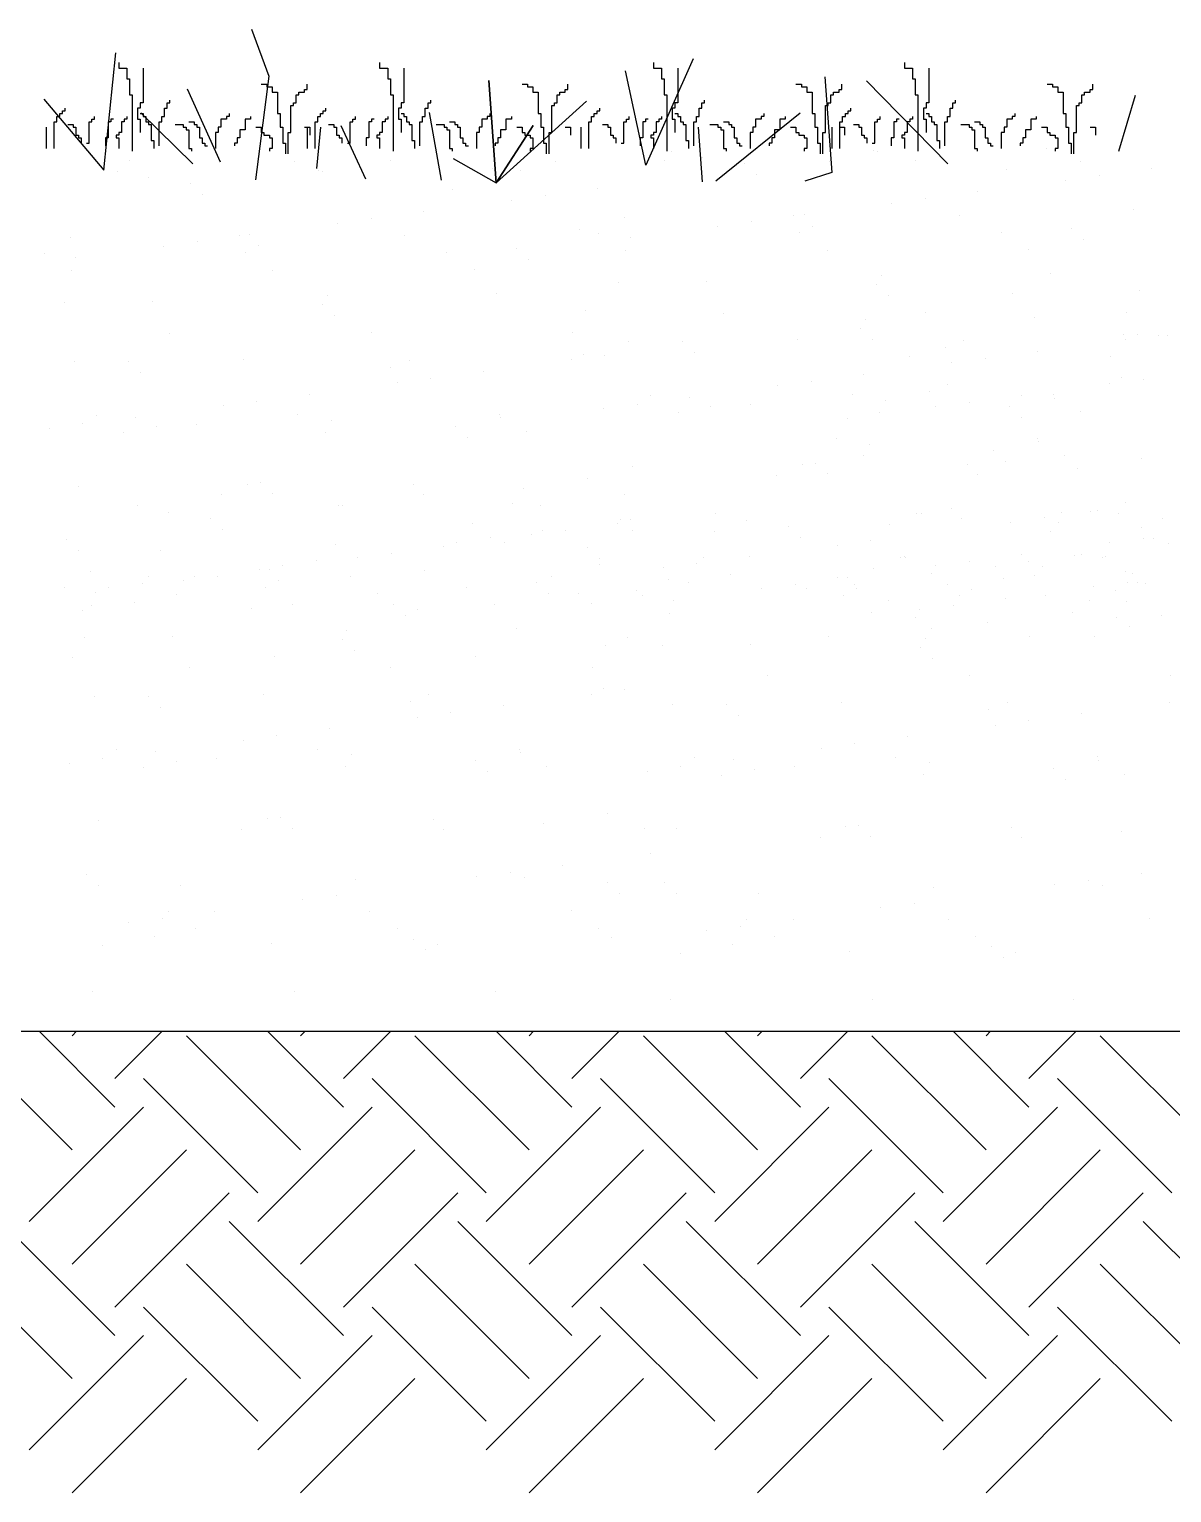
# Model space of a CAD drawing. Extents: x 109 to 4309, y -673 to 2245.
# Drawn here: x 1953.4 to 2306.9, y 578.9 to 1031.8 of the extents above; entities that cross this region are included whole.
import ezdxf

# ---------------------------------------------------------------- set-up
doc = ezdxf.new("R2010")
doc.units = 0
doc.header["$MEASUREMENT"] = 0
for name, color, linetype in [('LEVEL', 2, 'CONTINUOUS'), ('STAIR', 140, 'CONTINUOUS'), ('TREE', 3, 'CONTINUOUS')]:
    doc.layers.add(name, color=color, linetype=linetype)

msp = doc.modelspace()

# ---------------------------------------------------------------- linework, layer by layer
at = {"layer": 'LEVEL'}
for p, q in [((1957.89, 1010.19), (1976.48, 988.19)), ((802.82, 721.74), (2419.1, 721.74))]:
    msp.add_line(p, q, dxfattribs=at)
at = {"layer": 'STAIR'}
for p, q in [((1966.64, 685.01), (1931.29, 720.37)), ((1979.9, 698.27), (1956.43, 721.74)), ((1966.64, 720.37), (1968.01, 721.74)), ((1979.9, 707.11), (1994.53, 721.74)), ((2037.35, 685.01), (2002, 720.37)), ((2050.61, 698.27), (2027.14, 721.74)), ((2037.35, 720.37), (2038.72, 721.74)), ((2050.61, 707.11), (2065.24, 721.74)), ((2108.06, 685.01), (2072.71, 720.37)), ((2121.32, 698.27), (2097.85, 721.74)), ((2108.06, 720.37), (2109.43, 721.74)), ((2121.32, 707.11), (2135.95, 721.74)), ((2178.77, 685.01), (2143.42, 720.37)), ((2192.03, 698.27), (2168.56, 721.74)), ((2178.77, 720.37), (2180.15, 721.74)), ((2192.03, 707.11), (2206.66, 721.74)), ((2249.48, 685.01), (2214.13, 720.37)), ((2262.74, 698.27), (2239.27, 721.74)), ((2249.48, 720.37), (2250.86, 721.74)), ((2262.74, 707.11), (2277.37, 721.74)), ((2320.19, 685.01), (2284.84, 720.37)), ((2024.09, 671.75), (1988.74, 707.11)), ((2094.8, 671.75), (2059.45, 707.11)), ((2165.51, 671.75), (2130.16, 707.11)), ((2236.23, 671.75), (2200.87, 707.11)), ((2306.94, 671.75), (2271.58, 707.11)), ((1953.38, 662.91), (1988.74, 698.27)), ((2024.09, 662.91), (2059.45, 698.27)), ((2094.8, 662.91), (2130.16, 698.27)), ((2165.51, 662.91), (2200.87, 698.27)), ((2236.23, 662.91), (2271.58, 698.27)), ((1966.64, 649.65), (2002, 685.01)), ((2037.35, 649.65), (2072.71, 685.01)), ((2108.06, 649.65), (2143.42, 685.01)), ((2178.77, 649.65), (2214.13, 685.01)), ((2249.48, 649.65), (2284.84, 685.01)), ((1979.9, 636.4), (2015.25, 671.75)), ((2050.61, 636.4), (2085.97, 671.75)), ((2121.32, 636.4), (2156.68, 671.75)), ((2192.03, 636.4), (2227.39, 671.75)), ((2262.74, 636.4), (2298.1, 671.75)), ((1979.9, 627.56), (1944.54, 662.91)), ((2050.61, 627.56), (2015.25, 662.91)), ((2121.32, 627.56), (2085.97, 662.91)), ((2192.03, 627.56), (2156.68, 662.91)), ((2262.74, 627.56), (2227.39, 662.91)), ((2333.45, 627.56), (2298.1, 662.91)), ((1966.64, 614.3), (1931.29, 649.65)), ((2037.35, 614.3), (2002, 649.65)), ((2108.06, 614.3), (2072.71, 649.65)), ((2178.77, 614.3), (2143.42, 649.65)), ((2249.48, 614.3), (2214.13, 649.65)), ((2320.19, 614.3), (2284.84, 649.65)), ((2024.09, 601.04), (1988.74, 636.4)), ((2094.8, 601.04), (2059.45, 636.4)), ((2165.51, 601.04), (2130.16, 636.4)), ((2236.23, 601.04), (2200.87, 636.4)), ((2306.94, 601.04), (2271.58, 636.4)), ((1953.38, 592.2), (1988.74, 627.56)), ((2024.09, 592.2), (2059.45, 627.56)), ((2094.8, 592.2), (2130.16, 627.56)), ((2165.51, 592.2), (2200.87, 627.56)), ((2236.23, 592.2), (2271.58, 627.56)), ((1966.64, 578.94), (2002, 614.3)), ((2037.35, 578.94), (2072.71, 614.3)), ((2108.06, 578.94), (2143.42, 614.3)), ((2178.77, 578.94), (2214.13, 614.3)), ((2249.48, 578.94), (2284.84, 614.3))]:
    msp.add_line(p, q, dxfattribs=at)
at = {"layer": 'TREE'}
for p, q in [((2022.18, 1031.82), (2027.48, 1017.35)), ((1976.48, 988.19), (1980.22, 1024.54)), ((2144.21, 989.73), (2137.85, 1018.98)), ((2158.83, 1022.62), (2144.21, 989.73)), ((2027.48, 1017.35), (2023.44, 985.23)), ((2095.57, 1015.92), (2097.87, 984.25)), ((2097.87, 984.25), (2095.57, 1015.92)), ((2199.6, 1017.09), (2201.74, 987.53)), ((2212.43, 1015.89), (2237.67, 990.14)), ((2002.27, 1013.4), (2012.41, 990.79)), ((2295.62, 1011.31), (2290.51, 993.97)), ((1987.94, 1006), (2003.95, 990.18)), ((2077.16, 1006.1), (2080.81, 985.14)), ((2097.87, 984.25), (2125.78, 1009.62)), ((2165.81, 984.93), (2191.91, 1005.92)), ((2043.5, 1001.53), (2042.3, 988.72)), ((2049.84, 1001.99), (2057.41, 985.57)), ((2109.33, 1002.06), (2097.87, 984.25)), ((2097.87, 984.25), (2109.33, 1002.06)), ((2160.36, 1001.51), (2161.58, 984.62)), ((2084.58, 991.78), (2097.87, 984.25)), ((2201.74, 987.53), (2193.44, 984.81))]:
    msp.add_line(p, q, dxfattribs=at)
at = {"layer": 'TREE', "linetype": 'CONTINUOUS'}
for p, q in [((1981.09, 1021.49), (1981.09, 1019.83)), ((1981.09, 1019.83), (1983.59, 1019.83)), ((1983.59, 1019.83), (1983.59, 1016.51)), ((1988.58, 1019.83), (1988.58, 1009.03)), ((2061.81, 1021.49), (2061.81, 1019.83)), ((2061.81, 1019.83), (2064.3, 1019.83)), ((2064.3, 1019.83), (2064.3, 1016.51)), ((2069.3, 1019.83), (2069.3, 1009.03)), ((2146.56, 1021.49), (2146.56, 1019.83)), ((2146.56, 1019.83), (2149.05, 1019.83)), ((2149.05, 1019.83), (2149.05, 1016.51)), ((2154.04, 1019.83), (2154.04, 1009.03)), ((2224.24, 1021.49), (2224.24, 1019.83)), ((2224.24, 1019.83), (2226.74, 1019.83)), ((2226.74, 1019.83), (2226.74, 1016.51)), ((2231.73, 1019.83), (2231.73, 1009.03)), ((1983.59, 1016.51), (1984.42, 1016.51)), ((1984.42, 1016.51), (1984.42, 1011.52)), ((2025.19, 1014.84), (2026.86, 1014.84)), ((2026.86, 1014.84), (2026.86, 1014.01)), ((2039.34, 1013.18), (2039.34, 1014.84)), ((2064.3, 1016.51), (2065.14, 1016.51)), ((2065.14, 1016.51), (2065.14, 1011.52)), ((2105.91, 1014.84), (2107.57, 1014.84)), ((2107.57, 1014.84), (2107.57, 1014.01)), ((2120.05, 1013.18), (2120.05, 1014.84)), ((2149.05, 1016.51), (2149.88, 1016.51)), ((2149.88, 1016.51), (2149.88, 1011.52)), ((2190.65, 1014.84), (2192.32, 1014.84)), ((2192.32, 1014.84), (2192.32, 1014.01)), ((2204.8, 1013.18), (2204.8, 1014.84)), ((2226.74, 1016.51), (2227.57, 1016.51)), ((2227.57, 1016.51), (2227.57, 1011.52)), ((2268.34, 1014.84), (2270, 1014.84)), ((2270, 1014.84), (2270, 1014.01)), ((2282.48, 1013.18), (2282.48, 1014.84)), ((1984.42, 1011.52), (1985.25, 1011.52)), ((1985.25, 1011.52), (1985.25, 994.07)), ((2026.86, 1014.01), (2028.52, 1014.01)), ((2028.52, 1014.01), (2028.52, 1012.35)), ((2028.52, 1012.35), (2030.18, 1012.35)), ((2030.18, 1012.35), (2030.18, 1005.71)), ((2036.01, 1009.03), (2036.01, 1011.52)), ((2036.01, 1011.52), (2036.84, 1011.52)), ((2036.84, 1011.52), (2036.84, 1012.35)), ((2036.84, 1012.35), (2038.51, 1012.35)), ((2038.51, 1012.35), (2038.51, 1013.18)), ((2038.51, 1013.18), (2039.34, 1013.18)), ((2065.14, 1011.52), (2065.97, 1011.52)), ((2065.97, 1011.52), (2065.97, 994.07)), ((2107.57, 1014.01), (2109.23, 1014.01)), ((2109.23, 1014.01), (2109.23, 1012.35)), ((2109.23, 1012.35), (2110.9, 1012.35)), ((2110.9, 1012.35), (2110.9, 1005.71)), ((2116.72, 1009.03), (2116.72, 1011.52)), ((2116.72, 1011.52), (2117.55, 1011.52)), ((2117.55, 1011.52), (2117.55, 1012.35)), ((2117.55, 1012.35), (2119.22, 1012.35)), ((2119.22, 1012.35), (2119.22, 1013.18)), ((2119.22, 1013.18), (2120.05, 1013.18)), ((2149.88, 1011.52), (2150.72, 1011.52)), ((2150.72, 1011.52), (2150.72, 994.07)), ((2192.32, 1014.01), (2193.98, 1014.01)), ((2193.98, 1014.01), (2193.98, 1012.35)), ((2193.98, 1012.35), (2195.65, 1012.35)), ((2195.65, 1012.35), (2195.65, 1005.71)), ((2201.47, 1009.03), (2201.47, 1011.52)), ((2201.47, 1011.52), (2202.3, 1011.52)), ((2202.3, 1011.52), (2202.3, 1012.35)), ((2202.3, 1012.35), (2203.97, 1012.35)), ((2203.97, 1012.35), (2203.97, 1013.18)), ((2203.97, 1013.18), (2204.8, 1013.18)), ((2227.57, 1011.52), (2228.4, 1011.52)), ((2228.4, 1011.52), (2228.4, 994.07)), ((2270, 1014.01), (2271.67, 1014.01)), ((2271.67, 1014.01), (2271.67, 1012.35)), ((2271.67, 1012.35), (2273.33, 1012.35)), ((2273.33, 1012.35), (2273.33, 1005.71)), ((2279.16, 1009.03), (2279.16, 1011.52)), ((2279.16, 1011.52), (2279.99, 1011.52)), ((2279.99, 1011.52), (2279.99, 1012.35)), ((2279.99, 1012.35), (2281.65, 1012.35)), ((2281.65, 1012.35), (2281.65, 1013.18)), ((2281.65, 1013.18), (2282.48, 1013.18)), ((1962.79, 1004.87), (1962.79, 1005.71)), ((1962.79, 1005.71), (1963.62, 1005.71)), ((1963.62, 1005.71), (1963.62, 1006.54)), ((1963.62, 1006.54), (1964.45, 1006.54)), ((1964.45, 1006.54), (1964.45, 1007.37)), ((1987.75, 1007.37), (1986.92, 1007.37)), ((1986.92, 1007.37), (1986.92, 1004.04)), ((1988.58, 1009.03), (1987.75, 1009.03)), ((1987.75, 1009.03), (1987.75, 1007.37)), ((1987.75, 1005.71), (1988.58, 1005.71)), ((1988.58, 1005.71), (1988.58, 1004.87)), ((1995.24, 1004.87), (1995.24, 1007.37)), ((1995.24, 1007.37), (1996.07, 1007.37)), ((1996.07, 1007.37), (1996.07, 1009.03)), ((1996.07, 1009.03), (1996.9, 1009.03)), ((1996.9, 1009.03), (1996.9, 1009.86)), ((2015.21, 1005.71), (2015.21, 1004.87)), ((2030.18, 1005.71), (2031.02, 1005.71)), ((2031.02, 1005.71), (2031.02, 1001.55)), ((2034.35, 999.89), (2034.35, 1008.2)), ((2034.35, 1008.2), (2035.18, 1008.2)), ((2035.18, 1008.2), (2035.18, 1009.03)), ((2035.18, 1009.03), (2036.01, 1009.03)), ((2043.5, 1004.87), (2043.5, 1005.71)), ((2043.5, 1005.71), (2044.33, 1005.71)), ((2044.33, 1005.71), (2044.33, 1006.54)), ((2044.33, 1006.54), (2045.17, 1006.54)), ((2045.17, 1006.54), (2045.17, 1007.37)), ((2068.46, 1007.37), (2067.63, 1007.37)), ((2067.63, 1007.37), (2067.63, 1004.04)), ((2069.3, 1009.03), (2068.46, 1009.03)), ((2068.46, 1009.03), (2068.46, 1007.37)), ((2068.46, 1005.71), (2069.3, 1005.71)), ((2069.3, 1005.71), (2069.3, 1004.87)), ((2075.95, 1004.87), (2075.95, 1007.37)), ((2075.95, 1007.37), (2076.78, 1007.37)), ((2076.78, 1007.37), (2076.78, 1009.03)), ((2076.78, 1009.03), (2077.62, 1009.03)), ((2077.62, 1009.03), (2077.62, 1009.86)), ((2095.92, 1005.71), (2095.92, 1004.87)), ((2110.9, 1005.71), (2111.73, 1005.71)), ((2111.73, 1005.71), (2111.73, 1001.55)), ((2115.06, 999.89), (2115.06, 1008.2)), ((2115.06, 1008.2), (2115.89, 1008.2)), ((2115.89, 1008.2), (2115.89, 1009.03)), ((2115.89, 1009.03), (2116.72, 1009.03)), ((2128.25, 1004.87), (2128.25, 1005.71)), ((2128.25, 1005.71), (2129.08, 1005.71)), ((2129.08, 1005.71), (2129.08, 1006.54)), ((2129.08, 1006.54), (2129.91, 1006.54)), ((2129.91, 1006.54), (2129.91, 1007.37)), ((2153.21, 1007.37), (2152.38, 1007.37)), ((2152.38, 1007.37), (2152.38, 1004.04)), ((2154.04, 1009.03), (2153.21, 1009.03)), ((2153.21, 1009.03), (2153.21, 1007.37)), ((2153.21, 1005.71), (2154.04, 1005.71)), ((2154.04, 1005.71), (2154.04, 1004.87)), ((2160.7, 1004.87), (2160.7, 1007.37)), ((2160.7, 1007.37), (2161.53, 1007.37)), ((2161.53, 1007.37), (2161.53, 1009.03)), ((2161.53, 1009.03), (2162.36, 1009.03)), ((2162.36, 1009.03), (2162.36, 1009.86)), ((2180.67, 1005.71), (2180.67, 1004.87)), ((2195.65, 1005.71), (2196.48, 1005.71)), ((2196.48, 1005.71), (2196.48, 1001.55)), ((2199.81, 999.89), (2199.81, 1008.2)), ((2199.81, 1008.2), (2200.64, 1008.2)), ((2200.64, 1008.2), (2200.64, 1009.03)), ((2200.64, 1009.03), (2201.47, 1009.03)), ((2205.94, 1004.87), (2205.94, 1005.71)), ((2205.94, 1005.71), (2206.77, 1005.71)), ((2206.77, 1005.71), (2206.77, 1006.54)), ((2206.77, 1006.54), (2207.6, 1006.54)), ((2207.6, 1006.54), (2207.6, 1007.37)), ((2230.9, 1007.37), (2230.07, 1007.37)), ((2230.07, 1007.37), (2230.07, 1004.04)), ((2231.73, 1009.03), (2230.9, 1009.03)), ((2230.9, 1009.03), (2230.9, 1007.37)), ((2230.9, 1005.71), (2231.73, 1005.71)), ((2231.73, 1005.71), (2231.73, 1004.87)), ((2238.39, 1004.87), (2238.39, 1007.37)), ((2238.39, 1007.37), (2239.22, 1007.37)), ((2239.22, 1007.37), (2239.22, 1009.03)), ((2239.22, 1009.03), (2240.05, 1009.03)), ((2240.05, 1009.03), (2240.05, 1009.86)), ((2258.35, 1005.71), (2258.35, 1004.87)), ((2273.33, 1005.71), (2274.16, 1005.71)), ((2274.16, 1005.71), (2274.16, 1001.55)), ((2277.49, 999.89), (2277.49, 1008.2)), ((2277.49, 1008.2), (2278.32, 1008.2)), ((2278.32, 1008.2), (2278.32, 1009.03)), ((2278.32, 1009.03), (2279.16, 1009.03)), ((1958.63, 1001.55), (1958.63, 994.9)), ((1961.13, 994.9), (1961.13, 1003.21)), ((1961.13, 1003.21), (1961.96, 1003.21)), ((1961.96, 1003.21), (1961.96, 1004.87)), ((1961.96, 1004.87), (1962.79, 1004.87)), ((1965.29, 1002.38), (1966.95, 1002.38)), ((1966.95, 1002.38), (1966.95, 1001.55)), ((1966.95, 1001.55), (1967.78, 1001.55)), ((1967.78, 1001.55), (1967.78, 999.06)), ((1971.94, 996.57), (1971.94, 1003.21)), ((1971.94, 1003.21), (1972.77, 1003.21)), ((1972.77, 1003.21), (1972.77, 1004.04)), ((1972.77, 1004.04), (1973.61, 1004.04)), ((1973.61, 1004.04), (1973.61, 1004.87)), ((1978.6, 1003.21), (1977.77, 1003.21)), ((1977.77, 1003.21), (1977.77, 998.23)), ((1979.43, 1004.04), (1978.6, 1004.04)), ((1978.6, 1004.04), (1978.6, 1003.21)), ((1982.76, 1003.21), (1981.93, 1003.21)), ((1981.93, 1003.21), (1981.93, 999.89)), ((1983.59, 1004.04), (1982.76, 1004.04)), ((1982.76, 1004.04), (1982.76, 1003.21)), ((1983.59, 1004.87), (1983.59, 1004.04)), ((1986.92, 1004.04), (1987.75, 1004.04)), ((1987.75, 1004.04), (1987.75, 999.89)), ((1988.58, 1004.87), (1989.41, 1004.87)), ((1989.41, 1004.87), (1989.41, 1003.21)), ((1989.41, 1003.21), (1990.25, 1003.21)), ((1990.25, 1003.21), (1990.25, 1002.38)), ((1990.25, 1002.38), (1991.08, 1002.38)), ((1991.08, 1002.38), (1991.08, 997.4)), ((1993.57, 995.73), (1993.57, 1003.21)), ((1993.57, 1003.21), (1994.41, 1003.21)), ((1994.41, 1003.21), (1994.41, 1004.87)), ((1994.41, 1004.87), (1995.24, 1004.87)), ((1998.57, 1002.38), (2001.06, 1002.38)), ((2001.06, 1002.38), (2001.06, 1001.55)), ((2001.06, 1001.55), (2001.9, 1001.55)), ((2001.9, 1001.55), (2001.9, 1000.72)), ((2002.73, 1003.21), (2004.39, 1003.21)), ((2004.39, 1003.21), (2004.39, 1002.38)), ((2004.39, 1002.38), (2005.22, 1002.38)), ((2005.22, 1002.38), (2005.22, 1001.55)), ((2005.22, 1001.55), (2006.06, 1001.55)), ((2006.06, 1001.55), (2006.06, 998.23)), ((2012.71, 1001.55), (2011.88, 1001.55)), ((2011.88, 1001.55), (2011.88, 999.89)), ((2014.38, 1004.04), (2012.71, 1004.04)), ((2012.71, 1004.04), (2012.71, 1001.55)), ((2015.21, 1004.87), (2014.38, 1004.87)), ((2014.38, 1004.87), (2014.38, 1004.04)), ((2021.86, 1004.04), (2020.2, 1004.04)), ((2020.2, 1004.04), (2020.2, 1000.72)), ((2021.86, 1004.87), (2021.86, 1004.04)), ((2023.53, 1001.55), (2025.19, 1001.55)), ((2025.19, 1001.55), (2025.19, 999.89)), ((2031.02, 1001.55), (2031.85, 1001.55)), ((2031.85, 1001.55), (2031.85, 996.57)), ((2038.51, 1001.55), (2040.17, 1001.55)), ((2039.34, 1001.55), (2039.34, 994.9)), ((2040.17, 1001.55), (2040.17, 999.06)), ((2041.84, 994.9), (2041.84, 1003.21)), ((2041.84, 1003.21), (2042.67, 1003.21)), ((2042.67, 1003.21), (2042.67, 1004.87)), ((2042.67, 1004.87), (2043.5, 1004.87)), ((2046, 1002.38), (2047.66, 1002.38)), ((2047.66, 1002.38), (2047.66, 1001.55)), ((2047.66, 1001.55), (2048.49, 1001.55)), ((2048.49, 1001.55), (2048.49, 999.06)), ((2052.65, 996.57), (2052.65, 1003.21)), ((2052.65, 1003.21), (2053.49, 1003.21)), ((2053.49, 1003.21), (2053.49, 1004.04)), ((2053.49, 1004.04), (2054.32, 1004.04)), ((2054.32, 1004.04), (2054.32, 1004.87)), ((2059.31, 1003.21), (2058.48, 1003.21)), ((2058.48, 1003.21), (2058.48, 998.23)), ((2060.14, 1004.04), (2059.31, 1004.04)), ((2059.31, 1004.04), (2059.31, 1003.21)), ((2063.47, 1003.21), (2062.64, 1003.21)), ((2062.64, 1003.21), (2062.64, 999.89)), ((2064.3, 1004.04), (2063.47, 1004.04)), ((2063.47, 1004.04), (2063.47, 1003.21)), ((2064.3, 1004.87), (2064.3, 1004.04)), ((2067.63, 1004.04), (2068.46, 1004.04)), ((2068.46, 1004.04), (2068.46, 999.89)), ((2069.3, 1004.87), (2070.13, 1004.87)), ((2070.13, 1004.87), (2070.13, 1003.21)), ((2070.13, 1003.21), (2070.96, 1003.21)), ((2070.96, 1003.21), (2070.96, 1002.38)), ((2070.96, 1002.38), (2071.79, 1002.38)), ((2071.79, 1002.38), (2071.79, 997.4)), ((2074.29, 995.73), (2074.29, 1003.21)), ((2074.29, 1003.21), (2075.12, 1003.21)), ((2075.12, 1003.21), (2075.12, 1004.87)), ((2075.12, 1004.87), (2075.95, 1004.87)), ((2079.28, 1002.38), (2081.78, 1002.38)), ((2081.78, 1002.38), (2081.78, 1001.55)), ((2081.78, 1001.55), (2082.61, 1001.55)), ((2082.61, 1001.55), (2082.61, 1000.72)), ((2083.44, 1003.21), (2085.1, 1003.21)), ((2085.1, 1003.21), (2085.1, 1002.38)), ((2085.1, 1002.38), (2085.94, 1002.38)), ((2085.94, 1002.38), (2085.94, 1001.55)), ((2085.94, 1001.55), (2086.77, 1001.55)), ((2086.77, 1001.55), (2086.77, 998.23)), ((2093.42, 1001.55), (2092.59, 1001.55)), ((2092.59, 1001.55), (2092.59, 999.89)), ((2095.09, 1004.04), (2093.42, 1004.04)), ((2093.42, 1004.04), (2093.42, 1001.55)), ((2095.92, 1004.87), (2095.09, 1004.87)), ((2095.09, 1004.87), (2095.09, 1004.04)), ((2102.58, 1004.04), (2100.91, 1004.04)), ((2100.91, 1004.04), (2100.91, 1000.72)), ((2102.58, 1004.87), (2102.58, 1004.04)), ((2104.24, 1001.55), (2105.91, 1001.55)), ((2105.91, 1001.55), (2105.91, 999.89)), ((2111.73, 1001.55), (2112.56, 1001.55)), ((2112.56, 1001.55), (2112.56, 996.57)), ((2119.22, 1001.55), (2120.88, 1001.55)), ((2120.88, 1001.55), (2120.88, 999.06)), ((2124.09, 1001.55), (2124.09, 994.9)), ((2126.59, 994.9), (2126.59, 1003.21)), ((2126.59, 1003.21), (2127.42, 1003.21)), ((2127.42, 1003.21), (2127.42, 1004.87)), ((2127.42, 1004.87), (2128.25, 1004.87)), ((2130.75, 1002.38), (2132.41, 1002.38)), ((2132.41, 1002.38), (2132.41, 1001.55)), ((2132.41, 1001.55), (2133.24, 1001.55)), ((2133.24, 1001.55), (2133.24, 999.06)), ((2137.4, 996.57), (2137.4, 1003.21)), ((2137.4, 1003.21), (2138.24, 1003.21)), ((2138.24, 1003.21), (2138.24, 1004.04)), ((2138.24, 1004.04), (2139.07, 1004.04)), ((2139.07, 1004.04), (2139.07, 1004.87)), ((2144.06, 1003.21), (2143.23, 1003.21)), ((2143.23, 1003.21), (2143.23, 998.23)), ((2144.89, 1004.04), (2144.06, 1004.04)), ((2144.06, 1004.04), (2144.06, 1003.21)), ((2148.22, 1003.21), (2147.39, 1003.21)), ((2147.39, 1003.21), (2147.39, 999.89)), ((2149.05, 1004.04), (2148.22, 1004.04)), ((2148.22, 1004.04), (2148.22, 1003.21)), ((2149.05, 1004.87), (2149.05, 1004.04)), ((2152.38, 1004.04), (2153.21, 1004.04)), ((2153.21, 1004.04), (2153.21, 999.89)), ((2154.04, 1004.87), (2154.88, 1004.87)), ((2154.88, 1004.87), (2154.88, 1003.21)), ((2154.88, 1003.21), (2155.71, 1003.21)), ((2155.71, 1003.21), (2155.71, 1002.38)), ((2155.71, 1002.38), (2156.54, 1002.38)), ((2156.54, 1002.38), (2156.54, 997.4)), ((2159.04, 995.73), (2159.04, 1003.21)), ((2159.04, 1003.21), (2159.87, 1003.21)), ((2159.87, 1003.21), (2159.87, 1004.87)), ((2159.87, 1004.87), (2160.7, 1004.87)), ((2164.03, 1002.38), (2166.52, 1002.38)), ((2166.52, 1002.38), (2166.52, 1001.55)), ((2166.52, 1001.55), (2167.36, 1001.55)), ((2167.36, 1001.55), (2167.36, 1000.72)), ((2168.19, 1003.21), (2169.85, 1003.21)), ((2169.85, 1003.21), (2169.85, 1002.38)), ((2169.85, 1002.38), (2170.68, 1002.38)), ((2170.68, 1002.38), (2170.68, 1001.55)), ((2170.68, 1001.55), (2171.52, 1001.55)), ((2171.52, 1001.55), (2171.52, 998.23)), ((2178.17, 1001.55), (2177.34, 1001.55)), ((2177.34, 1001.55), (2177.34, 999.89)), ((2179.84, 1004.04), (2178.17, 1004.04)), ((2178.17, 1004.04), (2178.17, 1001.55)), ((2180.67, 1004.87), (2179.84, 1004.87)), ((2179.84, 1004.87), (2179.84, 1004.04)), ((2187.33, 1004.04), (2185.66, 1004.04)), ((2185.66, 1004.04), (2185.66, 1000.72)), ((2187.33, 1004.87), (2187.33, 1004.04)), ((2188.99, 1001.55), (2190.65, 1001.55)), ((2190.65, 1001.55), (2190.65, 999.89)), ((2196.48, 1001.55), (2197.31, 1001.55)), ((2197.31, 1001.55), (2197.31, 996.57)), ((2201.78, 1001.55), (2201.78, 994.9)), ((2203.97, 1001.55), (2205.63, 1001.55)), ((2204.27, 994.9), (2204.27, 1003.21)), ((2204.27, 1003.21), (2205.1, 1003.21)), ((2205.1, 1003.21), (2205.1, 1004.87)), ((2205.1, 1004.87), (2205.94, 1004.87)), ((2205.63, 1001.55), (2205.63, 999.06)), ((2208.43, 1002.38), (2210.1, 1002.38)), ((2210.1, 1002.38), (2210.1, 1001.55)), ((2210.1, 1001.55), (2210.93, 1001.55)), ((2210.93, 1001.55), (2210.93, 999.06)), ((2215.09, 996.57), (2215.09, 1003.21)), ((2215.09, 1003.21), (2215.92, 1003.21)), ((2215.92, 1003.21), (2215.92, 1004.04)), ((2215.92, 1004.04), (2216.75, 1004.04)), ((2216.75, 1004.04), (2216.75, 1004.87)), ((2221.75, 1003.21), (2220.91, 1003.21)), ((2220.91, 1003.21), (2220.91, 998.23)), ((2222.58, 1004.04), (2221.75, 1004.04)), ((2221.75, 1004.04), (2221.75, 1003.21)), ((2225.91, 1003.21), (2225.07, 1003.21)), ((2225.07, 1003.21), (2225.07, 999.89)), ((2226.74, 1004.04), (2225.91, 1004.04)), ((2225.91, 1004.04), (2225.91, 1003.21)), ((2226.74, 1004.87), (2226.74, 1004.04)), ((2230.07, 1004.04), (2230.9, 1004.04)), ((2230.9, 1004.04), (2230.9, 999.89)), ((2231.73, 1004.87), (2232.56, 1004.87)), ((2232.56, 1004.87), (2232.56, 1003.21)), ((2232.56, 1003.21), (2233.39, 1003.21)), ((2233.39, 1003.21), (2233.39, 1002.38)), ((2233.39, 1002.38), (2234.23, 1002.38)), ((2234.23, 1002.38), (2234.23, 997.4)), ((2236.72, 995.73), (2236.72, 1003.21)), ((2236.72, 1003.21), (2237.55, 1003.21)), ((2237.55, 1003.21), (2237.55, 1004.87)), ((2237.55, 1004.87), (2238.39, 1004.87)), ((2241.71, 1002.38), (2244.21, 1002.38)), ((2244.21, 1002.38), (2244.21, 1001.55)), ((2244.21, 1001.55), (2245.04, 1001.55)), ((2245.04, 1001.55), (2245.04, 1000.72)), ((2245.87, 1003.21), (2247.54, 1003.21)), ((2247.54, 1003.21), (2247.54, 1002.38)), ((2247.54, 1002.38), (2248.37, 1002.38)), ((2248.37, 1002.38), (2248.37, 1001.55)), ((2248.37, 1001.55), (2249.2, 1001.55)), ((2249.2, 1001.55), (2249.2, 998.23)), ((2255.86, 1001.55), (2255.03, 1001.55)), ((2255.03, 1001.55), (2255.03, 999.89)), ((2257.52, 1004.04), (2255.86, 1004.04)), ((2255.86, 1004.04), (2255.86, 1001.55)), ((2258.35, 1004.87), (2257.52, 1004.87)), ((2257.52, 1004.87), (2257.52, 1004.04)), ((2265.01, 1004.04), (2263.35, 1004.04)), ((2263.35, 1004.04), (2263.35, 1000.72)), ((2265.01, 1004.87), (2265.01, 1004.04)), ((2266.68, 1001.55), (2268.34, 1001.55)), ((2268.34, 1001.55), (2268.34, 999.89)), ((2274.16, 1001.55), (2275, 1001.55)), ((2275, 1001.55), (2275, 996.57)), ((2281.65, 1001.55), (2283.32, 1001.55)), ((2283.32, 1001.55), (2283.32, 999.06)), ((1967.78, 999.06), (1968.61, 999.06)), ((1968.61, 999.06), (1968.61, 998.23)), ((1968.61, 998.23), (1969.45, 998.23)), ((1969.45, 998.23), (1969.45, 996.57)), ((1971.11, 996.57), (1971.94, 996.57)), ((1977.77, 998.23), (1976.93, 998.23)), ((1976.93, 998.23), (1976.93, 995.73)), ((1981.09, 999.06), (1980.26, 999.06)), ((1980.26, 999.06), (1980.26, 998.23)), ((1980.26, 998.23), (1981.09, 998.23)), ((1981.93, 999.89), (1981.09, 999.89)), ((1981.09, 999.89), (1981.09, 999.06)), ((1981.09, 998.23), (1981.09, 994.9)), ((1991.08, 997.4), (1991.91, 997.4)), ((1991.91, 997.4), (1991.91, 994.9)), ((2001.9, 1000.72), (2002.73, 1000.72)), ((2002.73, 1000.72), (2002.73, 994.9)), ((2006.06, 998.23), (2006.89, 998.23)), ((2006.89, 998.23), (2006.89, 996.57)), ((2006.89, 996.57), (2007.72, 996.57)), ((2007.72, 996.57), (2007.72, 995.73)), ((2011.88, 999.89), (2011.05, 999.89)), ((2011.05, 999.89), (2011.05, 994.9)), ((2017.7, 996.57), (2016.87, 996.57)), ((2016.87, 996.57), (2016.87, 995.73)), ((2018.54, 998.23), (2017.7, 998.23)), ((2017.7, 998.23), (2017.7, 996.57)), ((2020.2, 1000.72), (2018.54, 1000.72)), ((2018.54, 1000.72), (2018.54, 998.23)), ((2025.19, 999.89), (2026.02, 999.89)), ((2026.02, 999.89), (2026.02, 999.06)), ((2026.02, 999.06), (2027.69, 999.06)), ((2027.69, 999.06), (2027.69, 998.23)), ((2027.69, 998.23), (2028.52, 998.23)), ((2028.52, 998.23), (2028.52, 994.9)), ((2031.85, 996.57), (2032.68, 996.57)), ((2032.68, 996.57), (2032.68, 993.24)), ((2033.51, 993.24), (2033.51, 999.89)), ((2033.51, 999.89), (2034.35, 999.89)), ((2048.49, 999.06), (2049.33, 999.06)), ((2049.33, 999.06), (2049.33, 998.23)), ((2049.33, 998.23), (2050.16, 998.23)), ((2050.16, 998.23), (2050.16, 996.57)), ((2051.82, 996.57), (2052.65, 996.57)), ((2058.48, 998.23), (2057.65, 998.23)), ((2057.65, 998.23), (2057.65, 995.73)), ((2061.81, 999.06), (2060.98, 999.06)), ((2060.98, 999.06), (2060.98, 998.23)), ((2060.98, 998.23), (2061.81, 998.23)), ((2062.64, 999.89), (2061.81, 999.89)), ((2061.81, 999.89), (2061.81, 999.06)), ((2061.81, 998.23), (2061.81, 994.9)), ((2071.79, 997.4), (2072.62, 997.4)), ((2072.62, 997.4), (2072.62, 994.9)), ((2082.61, 1000.72), (2083.44, 1000.72)), ((2083.44, 1000.72), (2083.44, 994.9)), ((2086.77, 998.23), (2087.6, 998.23)), ((2087.6, 998.23), (2087.6, 996.57)), ((2087.6, 996.57), (2088.43, 996.57)), ((2088.43, 996.57), (2088.43, 995.73)), ((2092.59, 999.89), (2091.76, 999.89)), ((2091.76, 999.89), (2091.76, 994.9)), ((2098.42, 996.57), (2097.59, 996.57)), ((2097.59, 996.57), (2097.59, 995.73)), ((2099.25, 998.23), (2098.42, 998.23)), ((2098.42, 998.23), (2098.42, 996.57)), ((2100.91, 1000.72), (2099.25, 1000.72)), ((2099.25, 1000.72), (2099.25, 998.23)), ((2105.91, 999.89), (2106.74, 999.89)), ((2106.74, 999.89), (2106.74, 999.06)), ((2106.74, 999.06), (2108.4, 999.06)), ((2108.4, 999.06), (2108.4, 998.23)), ((2108.4, 998.23), (2109.23, 998.23)), ((2109.23, 998.23), (2109.23, 994.9)), ((2112.56, 996.57), (2113.39, 996.57)), ((2113.39, 996.57), (2113.39, 993.24)), ((2114.23, 993.24), (2114.23, 999.89)), ((2114.23, 999.89), (2115.06, 999.89)), ((2133.24, 999.06), (2134.07, 999.06)), ((2134.07, 999.06), (2134.07, 998.23)), ((2134.07, 998.23), (2134.91, 998.23)), ((2134.91, 998.23), (2134.91, 996.57)), ((2136.57, 996.57), (2137.4, 996.57)), ((2143.23, 998.23), (2142.4, 998.23)), ((2142.4, 998.23), (2142.4, 995.73)), ((2146.56, 999.06), (2145.72, 999.06)), ((2145.72, 999.06), (2145.72, 998.23)), ((2145.72, 998.23), (2146.56, 998.23)), ((2147.39, 999.89), (2146.56, 999.89)), ((2146.56, 999.89), (2146.56, 999.06)), ((2146.56, 998.23), (2146.56, 994.9)), ((2156.54, 997.4), (2157.37, 997.4)), ((2157.37, 997.4), (2157.37, 994.9)), ((2167.36, 1000.72), (2168.19, 1000.72)), ((2168.19, 1000.72), (2168.19, 994.9)), ((2171.52, 998.23), (2172.35, 998.23)), ((2172.35, 998.23), (2172.35, 996.57)), ((2172.35, 996.57), (2173.18, 996.57)), ((2173.18, 996.57), (2173.18, 995.73)), ((2177.34, 999.89), (2176.51, 999.89)), ((2176.51, 999.89), (2176.51, 994.9)), ((2183.17, 996.57), (2182.33, 996.57)), ((2182.33, 996.57), (2182.33, 995.73)), ((2184, 998.23), (2183.17, 998.23)), ((2183.17, 998.23), (2183.17, 996.57)), ((2185.66, 1000.72), (2184, 1000.72)), ((2184, 1000.72), (2184, 998.23)), ((2190.65, 999.89), (2191.49, 999.89)), ((2191.49, 999.89), (2191.49, 999.06)), ((2191.49, 999.06), (2193.15, 999.06)), ((2193.15, 999.06), (2193.15, 998.23)), ((2193.15, 998.23), (2193.98, 998.23)), ((2193.98, 998.23), (2193.98, 994.9)), ((2197.31, 996.57), (2198.14, 996.57)), ((2198.14, 996.57), (2198.14, 993.24)), ((2198.97, 993.24), (2198.97, 999.89)), ((2198.97, 999.89), (2199.81, 999.89)), ((2210.93, 999.06), (2211.76, 999.06)), ((2211.76, 999.06), (2211.76, 998.23)), ((2211.76, 998.23), (2212.59, 998.23)), ((2212.59, 998.23), (2212.59, 996.57)), ((2214.26, 996.57), (2215.09, 996.57)), ((2220.91, 998.23), (2220.08, 998.23)), ((2220.08, 998.23), (2220.08, 995.73)), ((2224.24, 999.06), (2223.41, 999.06)), ((2223.41, 999.06), (2223.41, 998.23)), ((2223.41, 998.23), (2224.24, 998.23)), ((2225.07, 999.89), (2224.24, 999.89)), ((2224.24, 999.89), (2224.24, 999.06)), ((2224.24, 998.23), (2224.24, 994.9)), ((2234.23, 997.4), (2235.06, 997.4)), ((2235.06, 997.4), (2235.06, 994.9)), ((2245.04, 1000.72), (2245.87, 1000.72)), ((2245.87, 1000.72), (2245.87, 994.9)), ((2249.2, 998.23), (2250.03, 998.23)), ((2250.03, 998.23), (2250.03, 996.57)), ((2250.03, 996.57), (2250.87, 996.57)), ((2250.87, 996.57), (2250.87, 995.73)), ((2255.03, 999.89), (2254.19, 999.89)), ((2254.19, 999.89), (2254.19, 994.9)), ((2260.85, 996.57), (2260.02, 996.57)), ((2260.02, 996.57), (2260.02, 995.73)), ((2261.68, 998.23), (2260.85, 998.23)), ((2260.85, 998.23), (2260.85, 996.57)), ((2263.35, 1000.72), (2261.68, 1000.72)), ((2261.68, 1000.72), (2261.68, 998.23)), ((2268.34, 999.89), (2269.17, 999.89)), ((2269.17, 999.89), (2269.17, 999.06)), ((2269.17, 999.06), (2270.84, 999.06)), ((2270.84, 999.06), (2270.84, 998.23)), ((2270.84, 998.23), (2271.67, 998.23)), ((2271.67, 998.23), (2271.67, 994.9)), ((2275, 996.57), (2275.83, 996.57)), ((2275.83, 996.57), (2275.83, 993.24)), ((2276.66, 993.24), (2276.66, 999.89)), ((2276.66, 999.89), (2277.49, 999.89)), ((2002.73, 994.9), (2003.56, 994.9)), ((2003.56, 994.9), (2003.56, 994.07)), ((2007.72, 995.73), (2008.55, 995.73)), ((2028.52, 994.9), (2027.69, 994.9)), ((2027.69, 994.9), (2027.69, 994.07)), ((2083.44, 994.9), (2084.27, 994.9)), ((2084.27, 994.9), (2084.27, 994.07)), ((2088.43, 995.73), (2089.26, 995.73)), ((2109.23, 994.9), (2108.4, 994.9)), ((2108.4, 994.9), (2108.4, 994.07)), ((2152.22, 994.04), (2152.22, 994.04)), ((2161.76, 992.15), (2161.76, 992.15)), ((2168.19, 994.9), (2169.02, 994.9)), ((2169.02, 994.9), (2169.02, 994.07)), ((2173.18, 995.73), (2174.01, 995.73)), ((2193.98, 994.9), (2193.15, 994.9)), ((2193.15, 994.9), (2193.15, 994.07)), ((2214.5, 994.15), (2214.5, 994.15)), ((2215.78, 994.1), (2215.78, 994.1)), ((2245.87, 994.9), (2246.71, 994.9)), ((2246.71, 994.9), (2246.71, 994.07)), ((2250.87, 995.73), (2251.7, 995.73)), ((2268.13, 994.77), (2268.13, 994.77)), ((2271.67, 994.9), (2270.84, 994.9)), ((2270.84, 994.9), (2270.84, 994.07)), ((2276.79, 994.26), (2276.79, 994.26)), ((1980.71, 987.87), (1980.71, 987.87)), ((1984.42, 991.16), (1984.42, 991.16)), ((2035.58, 990.92), (2035.58, 990.92)), ((2042.99, 987.98), (2042.99, 987.98)), ((2044.27, 987.94), (2044.27, 987.94)), ((2065.13, 991.16), (2065.13, 991.16)), ((2096.62, 988.6), (2096.62, 988.6)), ((2105.27, 988.1), (2105.27, 988.1)), ((2116.29, 990.92), (2116.29, 990.92)), ((2149.88, 991.16), (2149.88, 991.16)), ((2174.71, 990.26), (2174.71, 990.26)), ((2201.04, 990.92), (2201.04, 990.92)), ((2227.56, 991.16), (2227.56, 991.16)), ((2255.92, 988.49), (2255.92, 988.49)), ((2278.72, 990.92), (2278.72, 990.92)), ((2300.81, 988.6), (2300.81, 988.6)), ((1990.25, 985.99), (1990.25, 985.99)), ((2003.2, 984.1), (2003.2, 984.1)), ((2178.4, 986.88), (2178.4, 986.88)), ((2274.14, 985.08), (2274.14, 985.08)), ((2284.55, 986.46), (2284.55, 986.46)), ((2006.88, 980.72), (2006.88, 980.72)), ((2084.41, 982.33), (2084.41, 982.33)), ((2102.63, 978.92), (2102.63, 978.92)), ((2113.04, 980.29), (2113.04, 980.29)), ((2129.3, 982.43), (2129.3, 982.43)), ((2230.72, 979.37), (2230.72, 979.37)), ((2246.98, 981.51), (2246.98, 981.51)), ((2075.46, 975.34), (2075.46, 975.34)), ((2190, 974.32), (2190, 974.32)), ((2193.14, 974.42), (2193.14, 974.42)), ((2220.31, 978), (2220.31, 978)), ((2241.16, 974.07), (2241.16, 974.07)), ((2295.18, 976.02), (2295.18, 976.02)), ((2048.79, 971.83), (2048.79, 971.83)), ((2059.2, 973.2), (2059.2, 973.2)), ((2123.66, 969.85), (2123.66, 969.85)), ((2137.65, 973.65), (2137.65, 973.65)), ((2166.47, 970.91), (2166.47, 970.91)), ((2176.88, 972.28), (2176.88, 972.28)), ((2195.8, 970.94), (2195.8, 970.94)), ((2275.83, 970.25), (2275.83, 970.25)), ((1966.13, 967.48), (1966.13, 967.48)), ((1994.96, 964.75), (1994.96, 964.75)), ((2005.37, 966.12), (2005.37, 966.12)), ((2018.48, 968.15), (2018.48, 968.15)), ((2021.63, 968.26), (2021.63, 968.26)), ((2024.28, 964.78), (2024.28, 964.78)), ((2069.65, 967.91), (2069.65, 967.91)), ((2129.58, 968.67), (2129.58, 968.67)), ((2139.31, 967.33), (2139.31, 967.33)), ((2191.86, 968.78), (2191.86, 968.78)), ((2254.14, 968.9), (2254.14, 968.9)), ((2279.51, 966.88), (2279.51, 966.88)), ((1958.06, 962.51), (1958.06, 962.51)), ((1967.79, 961.17), (1967.79, 961.17)), ((2020.35, 962.62), (2020.35, 962.62)), ((2082.63, 962.73), (2082.63, 962.73)), ((2104.31, 964.09), (2104.31, 964.09)), ((2108, 960.71), (2108, 960.71)), ((2138.01, 963.3), (2138.01, 963.3)), ((2200.29, 963.41), (2200.29, 963.41)), ((2262.58, 963.52), (2262.58, 963.52)), ((1966.5, 957.13), (1966.5, 957.13)), ((2028.78, 957.25), (2028.78, 957.25)), ((2091.06, 957.36), (2091.06, 957.36)), ((2269.39, 956.23), (2269.39, 956.23)), ((2135.68, 953.39), (2135.68, 953.39)), ((2163.02, 953.62), (2163.02, 953.62)), ((2215.71, 952.7), (2215.71, 952.7)), ((2217.04, 955.56), (2217.04, 955.56)), ((1964.16, 947.22), (1964.16, 947.22)), ((1991.51, 947.45), (1991.51, 947.45)), ((2044.19, 946.54), (2044.19, 946.54)), ((2045.53, 949.4), (2045.53, 949.4)), ((2097.88, 950.07), (2097.88, 950.07)), ((2219.39, 949.32), (2219.39, 949.32)), ((2257.64, 949.96), (2257.64, 949.96)), ((2296.91, 950.93), (2296.91, 950.93)), ((2047.88, 943.16), (2047.88, 943.16)), ((2125.4, 944.77), (2125.4, 944.77)), ((2168.37, 943.95), (2168.37, 943.95)), ((2212.11, 942), (2212.11, 942)), ((2230.66, 944.07), (2230.66, 944.07)), ((2264.46, 942.67), (2264.46, 942.67)), ((2292.94, 944.18), (2292.94, 944.18)), ((1996.86, 937.79), (1996.86, 937.79)), ((2059.14, 937.9), (2059.14, 937.9)), ((2121.42, 938.02), (2121.42, 938.02)), ((2210.77, 939.14), (2210.77, 939.14)), ((2296.44, 937.48), (2296.44, 937.48)), ((2138.91, 935.11), (2138.91, 935.11)), ((2155.58, 935.15), (2155.58, 935.15)), ((2191.26, 935.78), (2191.26, 935.78)), ((2214.46, 935.76), (2214.46, 935.76)), ((2236.79, 933.38), (2236.79, 933.38)), ((2242.42, 935.53), (2242.42, 935.53)), ((2291.98, 937.37), (2291.98, 937.37)), ((2292.58, 935.73), (2292.58, 935.73)), ((2302.99, 937.1), (2302.99, 937.1)), ((2305.49, 937.19), (2305.49, 937.19)), ((1967.39, 928.95), (1967.39, 928.95)), ((1984.07, 928.98), (1984.07, 928.98)), ((2019.74, 929.61), (2019.74, 929.61)), ((2070.91, 929.37), (2070.91, 929.37)), ((2121.07, 929.56), (2121.07, 929.56)), ((2124.92, 931.32), (2124.92, 931.32)), ((2131.48, 930.94), (2131.48, 930.94)), ((2159.27, 931.77), (2159.27, 931.77)), ((2225.72, 930.51), (2225.72, 930.51)), ((2238.75, 928.64), (2238.75, 928.64)), ((2249.16, 930.01), (2249.16, 930.01)), ((2265.42, 932.15), (2265.42, 932.15)), ((2288, 930.62), (2288, 930.62)), ((1987.75, 925.6), (1987.75, 925.6)), ((2065.28, 927.21), (2065.28, 927.21)), ((2093.9, 925.99), (2093.9, 925.99)), ((2211.58, 925.07), (2211.58, 925.07)), ((2291.5, 923.92), (2291.5, 923.92)), ((2067.23, 922.48), (2067.23, 922.48)), ((2077.64, 923.85), (2077.64, 923.85)), ((2184.91, 921.55), (2184.91, 921.55)), ((2195.32, 922.92), (2195.32, 922.92)), ((2231.86, 919.82), (2231.86, 919.82)), ((2237.48, 921.97), (2237.48, 921.97)), ((2287.65, 922.17), (2287.65, 922.17)), ((2298.06, 923.54), (2298.06, 923.54)), ((2013.4, 915.39), (2013.4, 915.39)), ((2023.81, 916.76), (2023.81, 916.76)), ((2040.07, 918.9), (2040.07, 918.9)), ((2141.49, 915.84), (2141.49, 915.84)), ((2145.73, 918.59), (2145.73, 918.59)), ((2157.75, 917.98), (2157.75, 917.98)), ((2164.28, 915.08), (2164.28, 915.08)), ((2176.67, 915.82), (2176.67, 915.82)), ((2208.01, 918.7), (2208.01, 918.7)), ((2218.3, 917.03), (2218.3, 917.03)), ((2233.81, 915.08), (2233.81, 915.08)), ((2244.22, 916.45), (2244.22, 916.45)), ((2256.7, 915.14), (2256.7, 915.14)), ((2260.48, 918.59), (2260.48, 918.59)), ((2270.3, 918.81), (2270.3, 918.81)), ((2270.65, 917.7), (2270.65, 917.7)), ((1974.22, 912.42), (1974.22, 912.42)), ((1986.23, 911.81), (1986.23, 911.81)), ((2036.5, 912.54), (2036.5, 912.54)), ((2046.79, 910.86), (2046.79, 910.86)), ((2098.78, 912.65), (2098.78, 912.65)), ((2099.14, 911.53), (2099.14, 911.53)), ((2131.08, 914.47), (2131.08, 914.47)), ((2154.16, 913.21), (2154.16, 913.21)), ((2206.65, 911.5), (2206.65, 911.5)), ((2216.45, 913.33), (2216.45, 913.33)), ((2260.38, 911.76), (2260.38, 911.76)), ((2278.73, 913.44), (2278.73, 913.44)), ((1959.56, 908.3), (1959.56, 908.3)), ((1969.97, 909.67), (1969.97, 909.67)), ((1982.65, 907.05), (1982.65, 907.05)), ((1992.77, 908.92), (1992.77, 908.92)), ((2005.15, 909.66), (2005.15, 909.66)), ((2044.93, 907.16), (2044.93, 907.16)), ((2085.18, 908.97), (2085.18, 908.97)), ((2107.22, 907.28), (2107.22, 907.28)), ((2088.87, 905.59), (2088.87, 905.59)), ((2203.08, 905.14), (2203.08, 905.14)), ((2213.37, 903.47), (2213.37, 903.47)), ((2251.76, 901.58), (2251.76, 901.58)), ((2265.36, 905.25), (2265.36, 905.25)), ((2265.72, 904.13), (2265.72, 904.13)), ((2192.52, 897.24), (2192.52, 897.24)), ((2196.58, 897.58), (2196.58, 897.58)), ((2211.51, 899.77), (2211.51, 899.77)), ((2243.68, 897), (2243.68, 897)), ((2255.45, 898.2), (2255.45, 898.2)), ((2273.79, 899.88), (2273.79, 899.88)), ((2297.7, 898.94), (2297.7, 898.94)), ((2126.18, 892.78), (2126.18, 892.78)), ((2140.17, 896.58), (2140.17, 896.58)), ((2184.53, 893.87), (2184.53, 893.87)), ((2200.26, 894.21), (2200.26, 894.21)), ((2246.81, 893.99), (2246.81, 893.99)), ((2277.78, 895.82), (2277.78, 895.82)), ((1968.65, 890.41), (1968.65, 890.41)), ((2013.01, 887.71), (2013.01, 887.71)), ((2021, 891.08), (2021, 891.08)), ((2025.06, 891.42), (2025.06, 891.42)), ((2028.75, 888.04), (2028.75, 888.04)), ((2072.17, 890.83), (2072.17, 890.83)), ((2075.29, 887.82), (2075.29, 887.82)), ((2106.27, 889.65), (2106.27, 889.65)), ((2137.58, 887.93), (2137.58, 887.93)), ((1986.88, 884.31), (1986.88, 884.31)), ((2049.16, 884.42), (2049.16, 884.42)), ((2050.44, 884.37), (2050.44, 884.37)), ((2102.79, 885.04), (2102.79, 885.04)), ((2111.44, 884.53), (2111.44, 884.53)), ((2238.74, 883.44), (2238.74, 883.44)), ((2292.76, 885.38), (2292.76, 885.38)), ((1996.42, 882.43), (1996.42, 882.43)), ((2009.37, 880.53), (2009.37, 880.53)), ((2090.58, 878.77), (2090.58, 878.77)), ((2135.47, 878.87), (2135.47, 878.87)), ((2136.45, 880.03), (2136.45, 880.03)), ((2139.51, 880.21), (2139.51, 880.21)), ((2165.79, 881.84), (2165.79, 881.84)), ((2175.34, 879.96), (2175.34, 879.96)), ((2228.08, 881.96), (2228.08, 881.96)), ((2229.36, 881.91), (2229.36, 881.91)), ((2241.87, 880.42), (2241.87, 880.42)), ((2257.19, 879.29), (2257.19, 879.29)), ((2267.6, 880.66), (2267.6, 880.66)), ((2271.91, 879.16), (2271.91, 879.16)), ((2272.85, 882.25), (2272.85, 882.25)), ((2281.71, 882.57), (2281.71, 882.57)), ((2283.86, 882.8), (2283.86, 882.8)), ((2290.36, 882.07), (2290.36, 882.07)), ((2304.16, 880.54), (2304.16, 880.54)), ((2013.05, 877.16), (2013.05, 877.16)), ((2096.08, 874.49), (2096.08, 874.49)), ((2108.8, 875.36), (2108.8, 875.36)), ((2112.34, 876.63), (2112.34, 876.63)), ((2119.21, 876.73), (2119.21, 876.73)), ((2140.14, 876.65), (2140.14, 876.65)), ((2165.54, 876.54), (2165.54, 876.54)), ((2188.29, 878.07), (2188.29, 878.07)), ((2191.97, 874.69), (2191.97, 874.69)), ((2219.56, 878.49), (2219.56, 878.49)), ((2269.49, 876.3), (2269.49, 876.3)), ((2297.69, 877.57), (2297.69, 877.57)), ((2298.13, 874.26), (2298.13, 874.26)), ((2301.38, 874.2), (2301.38, 874.2)), ((1964.94, 873.87), (1964.94, 873.87)), ((1968.62, 870.49), (1968.62, 870.49)), ((1994.03, 870.38), (1994.03, 870.38)), ((2048.05, 872.33), (2048.05, 872.33)), ((2065.37, 869.64), (2065.37, 869.64)), ((2081.63, 871.78), (2081.63, 871.78)), ((2085.67, 873.12), (2085.67, 873.12)), ((2100.4, 872.99), (2100.4, 872.99)), ((2126.18, 871.41), (2126.18, 871.41)), ((2203.35, 872.2), (2203.35, 872.2)), ((2213.76, 873.57), (2213.76, 873.57)), ((2287.72, 872.89), (2287.72, 872.89)), ((2306.09, 872.81), (2306.09, 872.81)), ((2031.84, 866.03), (2031.84, 866.03)), ((2042.25, 867.4), (2042.25, 867.4)), ((2054.96, 868.27), (2054.96, 868.27)), ((2129.83, 866.29), (2129.83, 866.29)), ((2129.86, 868.03), (2129.86, 868.03)), ((2149.52, 865.11), (2149.52, 865.11)), ((2159.93, 866.48), (2159.93, 866.48)), ((2161.88, 868.51), (2161.88, 868.51)), ((2176.19, 868.62), (2176.19, 868.62)), ((2223.14, 868.39), (2223.14, 868.39)), ((2224.17, 868.62), (2224.17, 868.62)), ((2224.42, 868.34), (2224.42, 868.34)), ((2233.88, 865.8), (2233.88, 865.8)), ((2244.29, 867.17), (2244.29, 867.17)), ((2252.25, 865.72), (2252.25, 865.72)), ((2260.55, 869.31), (2260.55, 869.31)), ((2262.66, 867.1), (2262.66, 867.1)), ((2266.98, 865.6), (2266.98, 865.6)), ((2276.77, 869.01), (2276.77, 869.01)), ((2278.92, 869.24), (2278.92, 869.24)), ((2285.42, 868.51), (2285.42, 868.51)), ((2286.45, 868.73), (2286.45, 868.73)), ((1972.3, 863.92), (1972.3, 863.92)), ((1990.37, 862.34), (1990.37, 862.34)), ((2001.13, 861.18), (2001.13, 861.18)), ((2004.67, 862.46), (2004.67, 862.46)), ((2011.54, 862.55), (2011.54, 862.55)), ((2024.65, 864.59), (2024.65, 864.59)), ((2027.8, 864.69), (2027.8, 864.69)), ((2030.45, 861.21), (2030.45, 861.21)), ((2052.65, 862.45), (2052.65, 862.45)), ((2075.82, 864.34), (2075.82, 864.34)), ((2110.48, 860.53), (2110.48, 860.53)), ((2114.93, 862.57), (2114.93, 862.57)), ((2151.22, 861.45), (2151.22, 861.45)), ((2157.54, 860.71), (2157.54, 860.71)), ((2170.32, 863.13), (2170.32, 863.13)), ((2203.57, 862.12), (2203.57, 862.12)), ((2206.71, 862.23), (2206.71, 862.23)), ((2214.63, 864.93), (2214.63, 864.93)), ((2232.6, 863.25), (2232.6, 863.25)), ((2254.73, 861.88), (2254.73, 861.88)), ((2264.56, 862.74), (2264.56, 862.74)), ((2292.75, 864.01), (2292.75, 864.01)), ((2293.19, 860.7), (2293.19, 860.7)), ((2294.88, 863.36), (2294.88, 863.36)), ((2296.44, 860.63), (2296.44, 860.63)), ((1964.23, 858.94), (1964.23, 858.94)), ((1973.96, 857.61), (1973.96, 857.61)), ((1978, 858.95), (1978, 858.95)), ((1988.41, 860.32), (1988.41, 860.32)), ((1998.8, 856.97), (1998.8, 856.97)), ((2026.52, 859.05), (2026.52, 859.05)), ((2061.08, 857.08), (2061.08, 857.08)), ((2088.8, 859.17), (2088.8, 859.17)), ((2114.17, 857.15), (2114.17, 857.15)), ((2123.37, 857.19), (2123.37, 857.19)), ((2141.43, 858.04), (2141.43, 858.04)), ((2143.15, 856.48), (2143.15, 856.48)), ((2180.05, 858.72), (2180.05, 858.72)), ((2190.46, 860.09), (2190.46, 860.09)), ((2193.78, 858.71), (2193.78, 858.71)), ((2205.43, 856.59), (2205.43, 856.59)), ((2208.83, 860.01), (2208.83, 860.01)), ((2209.37, 858.75), (2209.37, 858.75)), ((2237.57, 860.02), (2237.57, 860.02)), ((2241.25, 856.64), (2241.25, 856.64)), ((2244.94, 858.46), (2244.94, 858.46)), ((2267.72, 856.7), (2267.72, 856.7)), ((2282.78, 859.33), (2282.78, 859.33)), ((2289.4, 858.06), (2289.4, 858.06)), ((2298.96, 860.41), (2298.96, 860.41)), ((1969.91, 851.87), (1969.91, 851.87)), ((1972.67, 853.57), (1972.67, 853.57)), ((1986.02, 854.54), (1986.02, 854.54)), ((2022.26, 852.54), (2022.26, 852.54)), ((2034.95, 853.68), (2034.95, 853.68)), ((2066.05, 853.86), (2066.05, 853.86)), ((2073.43, 852.3), (2073.43, 852.3)), ((2097.23, 853.79), (2097.23, 853.79)), ((2127.44, 854.24), (2127.44, 854.24)), ((2152.88, 855.14), (2152.88, 855.14)), ((2219.23, 855.06), (2219.23, 855.06)), ((2228.94, 852.24), (2228.94, 852.24)), ((2239.35, 853.61), (2239.35, 853.61)), ((2255.61, 855.75), (2255.61, 855.75)), ((2281.51, 855.17), (2281.51, 855.17)), ((2293.09, 854.68), (2293.09, 854.68)), ((2069.74, 850.48), (2069.74, 850.48)), ((2151.58, 851.1), (2151.58, 851.1)), ((2213.87, 851.22), (2213.87, 851.22)), ((2227.66, 849.68), (2227.66, 849.68)), ((2249.8, 848.31), (2249.8, 848.31)), ((2276.15, 851.33), (2276.15, 851.33)), ((2289.95, 849.8), (2289.95, 849.8)), ((2303.82, 850.26), (2303.82, 850.26)), ((1970.33, 843.66), (1970.33, 843.66)), ((1997.68, 843.89), (1997.68, 843.89)), ((2050.36, 842.97), (2050.36, 842.97)), ((2051.7, 845.84), (2051.7, 845.84)), ((2104.05, 846.5), (2104.05, 846.5)), ((2138.4, 843.68), (2138.4, 843.68)), ((2200.68, 843.79), (2200.68, 843.79)), ((2230.62, 843.37), (2230.62, 843.37)), ((2232.63, 846.46), (2232.63, 846.46)), ((2262.96, 843.9), (2262.96, 843.9)), ((2282.97, 844.04), (2282.97, 844.04)), ((2294.02, 846.85), (2294.02, 846.85)), ((2054.05, 839.59), (2054.05, 839.59)), ((2131.57, 841.2), (2131.57, 841.2)), ((2149.25, 841.19), (2149.25, 841.19)), ((2176.6, 841.42), (2176.6, 841.42)), ((2229.28, 840.51), (2229.28, 840.51)), ((1966.88, 837.51), (1966.88, 837.51)), ((2003.03, 834.23), (2003.03, 834.23)), ((2029.16, 837.63), (2029.16, 837.63)), ((2065.31, 834.34), (2065.31, 834.34)), ((2091.45, 837.74), (2091.45, 837.74)), ((2127.59, 834.45), (2127.59, 834.45)), ((2232.96, 837.13), (2232.96, 837.13)), ((2181.95, 831.76), (2181.95, 831.76)), ((2244.23, 831.87), (2244.23, 831.87)), ((2306.51, 831.99), (2306.51, 831.99)), ((1973.56, 825.38), (1973.56, 825.38)), ((1990.24, 825.42), (1990.24, 825.42)), ((2025.91, 826.05), (2025.91, 826.05)), ((2077.08, 825.81), (2077.08, 825.81)), ((2127.24, 826), (2127.24, 826)), ((2131.09, 827.75), (2131.09, 827.75)), ((2137.65, 827.37), (2137.65, 827.37)), ((1993.92, 822.04), (1993.92, 822.04)), ((2071.45, 823.65), (2071.45, 823.65)), ((2083.81, 820.28), (2083.81, 820.28)), ((2100.07, 822.42), (2100.07, 822.42)), ((2152.48, 822.92), (2152.48, 822.92)), ((2169.16, 822.95), (2169.16, 822.95)), ((2204.83, 823.59), (2204.83, 823.59)), ((2250.36, 821.18), (2250.36, 821.18)), ((2255.99, 823.34), (2255.99, 823.34)), ((2278.99, 819.96), (2278.99, 819.96)), ((2306.16, 823.54), (2306.16, 823.54)), ((2046.24, 815.34), (2046.24, 815.34)), ((2073.4, 818.91), (2073.4, 818.91)), ((2172.84, 819.57), (2172.84, 819.57)), ((2252.32, 816.45), (2252.32, 816.45)), ((2262.73, 817.82), (2262.73, 817.82)), ((2019.57, 811.83), (2019.57, 811.83)), ((2029.98, 813.2), (2029.98, 813.2)), ((2208.9, 810.73), (2208.9, 810.73)), ((2225.15, 812.87), (2225.15, 812.87)), ((1980.39, 808.86), (1980.39, 808.86)), ((1992.4, 808.25), (1992.4, 808.25)), ((2042.67, 808.97), (2042.67, 808.97)), ((2052.96, 807.3), (2052.96, 807.3)), ((2104.95, 809.09), (2104.95, 809.09)), ((2105.31, 807.97), (2105.31, 807.97)), ((2159.3, 806.39), (2159.3, 806.39)), ((2198.48, 809.36), (2198.48, 809.36)), ((2221.59, 806.51), (2221.59, 806.51)), ((2283.87, 806.62), (2283.87, 806.62)), ((1965.73, 804.74), (1965.73, 804.74)), ((1976.14, 806.11), (1976.14, 806.11)), ((1988.82, 803.49), (1988.82, 803.49)), ((1998.94, 805.35), (1998.94, 805.35)), ((2011.32, 806.1), (2011.32, 806.1)), ((2051.1, 803.6), (2051.1, 803.6)), ((2091.35, 805.41), (2091.35, 805.41)), ((2095.04, 802.03), (2095.04, 802.03)), ((2113.38, 803.71), (2113.38, 803.71)), ((2144.65, 802.27), (2144.65, 802.27)), ((2155.06, 803.64), (2155.06, 803.64)), ((2171.32, 805.78), (2171.32, 805.78)), ((2177.86, 802.89), (2177.86, 802.89)), ((2190.24, 803.63), (2190.24, 803.63)), ((2231.88, 804.83), (2231.88, 804.83)), ((2270.27, 802.94), (2270.27, 802.94)), ((2284.23, 805.5), (2284.23, 805.5)), ((2167.74, 801.02), (2167.74, 801.02)), ((2230.02, 801.13), (2230.02, 801.13)), ((2273.96, 799.57), (2273.96, 799.57)), ((2292.3, 801.25), (2292.3, 801.25)), ((2132.35, 789.22), (2132.35, 789.22)), ((1974.82, 786.85), (1974.82, 786.85)), ((2019.18, 784.14), (2019.18, 784.14)), ((2027.17, 787.51), (2027.17, 787.51)), ((2031.23, 787.86), (2031.23, 787.86)), ((2034.92, 784.48), (2034.92, 784.48)), ((2078.34, 787.27), (2078.34, 787.27)), ((2081.46, 784.26), (2081.46, 784.26)), ((2112.44, 786.09), (2112.44, 786.09)), ((2143.75, 784.37), (2143.75, 784.37)), ((2153.74, 784.38), (2153.74, 784.38)), ((2206.09, 785.05), (2206.09, 785.05)), ((2210.15, 785.39), (2210.15, 785.39)), ((2257.25, 784.8), (2257.25, 784.8)), ((2291.36, 783.62), (2291.36, 783.62)), ((2198.1, 781.68), (2198.1, 781.68)), ((2213.83, 782.01), (2213.83, 782.01)), ((2260.38, 781.79), (2260.38, 781.79)), ((2145.68, 776.65), (2145.68, 776.65)), ((1971.11, 770.3), (1971.11, 770.3)), ((2102.25, 770.93), (2102.25, 770.93)), ((2118.51, 773.07), (2118.51, 773.07)), ((2297.43, 770.6), (2297.43, 770.6)), ((1974.79, 766.92), (1974.79, 766.92)), ((2000.2, 766.82), (2000.2, 766.82)), ((2054.22, 768.76), (2054.22, 768.76)), ((2091.84, 769.56), (2091.84, 769.56)), ((2106.57, 769.43), (2106.57, 769.43)), ((2132.35, 767.85), (2132.35, 767.85)), ((2150.03, 767.84), (2150.03, 767.84)), ((2233.14, 766.3), (2233.14, 766.3)), ((2270.76, 767.09), (2270.76, 767.09)), ((2281.17, 768.46), (2281.17, 768.46)), ((2285.49, 766.96), (2285.49, 766.96)), ((2038.01, 762.47), (2038.01, 762.47)), ((2048.42, 763.84), (2048.42, 763.84)), ((2136.03, 764.47), (2136.03, 764.47)), ((2153.71, 764.46), (2153.71, 764.46)), ((2179.12, 764.35), (2179.12, 764.35)), ((2227.34, 761.38), (2227.34, 761.38)), ((1994.58, 756.75), (1994.58, 756.75)), ((1996.54, 758.78), (1996.54, 758.78)), ((2010.84, 758.89), (2010.84, 758.89)), ((2058.82, 758.89), (2058.82, 758.89)), ((2121.1, 759), (2121.1, 759)), ((2175.46, 756.31), (2175.46, 756.31)), ((2189.76, 756.43), (2189.76, 756.43)), ((2216.92, 760), (2216.92, 760)), ((2237.74, 756.42), (2237.74, 756.42)), ((2300.02, 756.54), (2300.02, 756.54)), ((1984.17, 755.38), (1984.17, 755.38)), ((2004.97, 753.4), (2004.97, 753.4)), ((2067.25, 753.52), (2067.25, 753.52)), ((2129.54, 753.63), (2129.54, 753.63)), ((2163.09, 752.92), (2163.09, 752.92)), ((2173.5, 754.29), (2173.5, 754.29)), ((1976.08, 748.31), (1976.08, 748.31)), ((1992.19, 750.98), (1992.19, 750.98)), ((2028.43, 748.98), (2028.43, 748.98)), ((2072.22, 750.29), (2072.22, 750.29)), ((2079.59, 748.73), (2079.59, 748.73)), ((2133.61, 750.68), (2133.61, 750.68)), ((2171.11, 748.51), (2171.11, 748.51)), ((2183.89, 750.94), (2183.89, 750.94)), ((2246.17, 751.05), (2246.17, 751.05)), ((2251.14, 747.83), (2251.14, 747.83)), ((2075.91, 746.91), (2075.91, 746.91)), ((2155, 745.84), (2155, 745.84)), ((2207.35, 746.51), (2207.35, 746.51)), ((2254.83, 744.45), (2254.83, 744.45)), ((2258.51, 746.27), (2258.51, 746.27)), ((1973.05, 733.95), (1973.05, 733.95)), ((2035.33, 734.06), (2035.33, 734.06)), ((2097.62, 734.17), (2097.62, 734.17)), ((2151.97, 731.48), (2151.97, 731.48)), ((2214.25, 731.6), (2214.25, 731.6)), ((2276.53, 731.71), (2276.53, 731.71))]:
    msp.add_line(p, q, dxfattribs=at)

doc.saveas('drawing.dxf')
